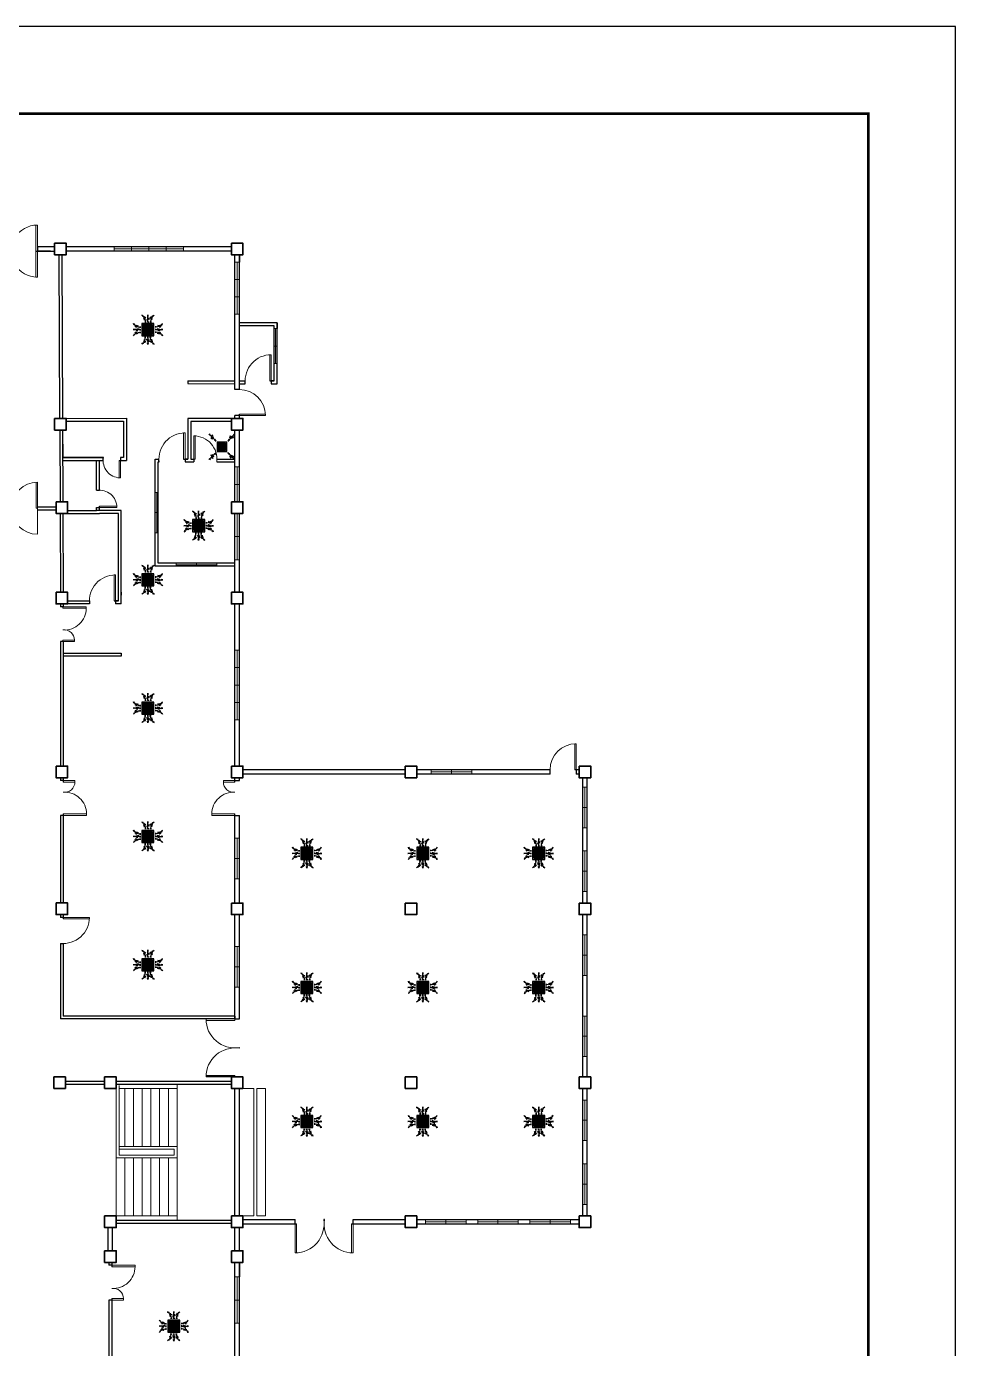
# Model space of a CAD drawing. Header units: millimetres. Extents: x 150 to 360, y 293 to 443.
# Drawn here: x 217.53 to 249.59, y 397.62 to 443.25 of the extents above; entities that cross this region are included whole.
import ezdxf

# ---------------------------------------------------------------- set-up
doc = ezdxf.new("R2010")
doc.units = ezdxf.units.MM
doc.header["$MEASUREMENT"] = 0
for name, color, linetype in [('.1', 1, 'Continuous'), ('AIR', 7, 'Continuous'), ('template', 7, 'Continuous')]:
    doc.layers.add(name, color=color, linetype=linetype)

# ---------------------------------------------------------------- blocks, each defined once
blk = doc.blocks.new('GRILL-C-IN')
at = {"layer": 'AIR', "ltscale": 3}
for p, q in [((-0.623, 0.601), (-0.674, 0.651)), ((-0.601, 0.623), (-0.651, 0.674)), ((-0.637, 0.637), (-0.3, 0.3)), ((0.637, 0.637), (0.3, 0.3)), ((0.601, 0.623), (0.651, 0.674)), ((0.623, 0.601), (0.674, 0.651)), ((-0.623, -0.601), (-0.674, -0.651)), ((-0.601, -0.623), (-0.651, -0.674)), ((-0.637, -0.637), (-0.3, -0.3)), ((0.637, -0.637), (0.3, -0.3)), ((0.601, -0.623), (0.651, -0.674)), ((0.623, -0.601), (0.674, -0.651))]:
    blk.add_line(p, q, dxfattribs=at)
at = {"layer": 'AIR'}
for p, q in [((-0.188, 0.187), (0.187, -0.188)), ((0.187, 0.187), (-0.188, -0.188))]:
    blk.add_line(p, q, dxfattribs=at)
at = {"layer": 'AIR', "ltscale": 3}
for points in [[(-0.362, 0.393), (-0.393, 0.362), (-0.3, 0.3)], [(0.393, 0.362), (0.362, 0.393), (0.3, 0.3)], [(-0.362, -0.393), (-0.393, -0.362), (-0.3, -0.3)], [(0.393, -0.362), (0.362, -0.393), (0.3, -0.3)]]:
    blk.add_lwpolyline(points, close=True, dxfattribs=at)
at = {"layer": 'AIR'}
for points in [[(-0.25, -0.25), (0.25, -0.25), (0.25, 0.25), (-0.25, 0.25)], [(-0.188, -0.188), (0.187, -0.188), (0.187, 0.187), (-0.188, 0.187)], [(-0.125, -0.125), (0.125, -0.125), (0.125, 0.125), (-0.125, 0.125)], [(-0.062, -0.062), (0.062, -0.062), (0.062, 0.062), (-0.062, 0.062)]]:
    blk.add_lwpolyline(points, close=True, dxfattribs=at)
at = {"layer": 'AIR', "ltscale": 3}
for points in [[(-0.441, 0.441), (-0.512, 0.404), (-0.432, 0.514), (-0.568, 0.43), (-0.477, 0.6), (-0.561, 0.561)], [(0.441, 0.441), (0.404, 0.512), (0.514, 0.432), (0.43, 0.568), (0.6, 0.477), (0.561, 0.561)], [(-0.441, -0.441), (-0.512, -0.404), (-0.432, -0.514), (-0.568, -0.43), (-0.477, -0.6), (-0.561, -0.561)], [(0.441, -0.441), (0.404, -0.512), (0.514, -0.432), (0.43, -0.568), (0.6, -0.477), (0.561, -0.561)]]:
    blk.add_spline(points, degree=3, dxfattribs=at)
for points in [[(-0.3, 0.3), (-0.362, 0.393), (-0.393, 0.362)], [(0.3, 0.3), (0.393, 0.362), (0.362, 0.393)], [(-0.3, -0.3), (-0.362, -0.393), (-0.393, -0.362)], [(0.3, -0.3), (0.393, -0.362), (0.362, -0.393)]]:
    blk.add_solid(points, dxfattribs=at)
blk = doc.blocks.new('FCU-13000P (CASSETTE SPLIT)')
at = {"layer": 'AIR', "ltscale": 3}
for p, q in [((0, 0.523), (0, 1)), ((-0.523, 0), (-1, 0)), ((-0.558, 0.193), (-0.487, 0.193)), ((-0.558, 0.162), (-0.487, 0.162)), ((-0.558, 0.016), (-0.487, 0.016)), ((-0.193, 0.558), (-0.193, 0.487)), ((-0.162, 0.558), (-0.162, 0.487)), ((-0.016, 0.558), (-0.016, 0.487)), ((0.016, 0.558), (0.016, 0.487)), ((0.162, 0.558), (0.162, 0.487)), ((0.193, 0.558), (0.193, 0.487)), ((0.558, 0.193), (0.487, 0.193)), ((0.558, 0.162), (0.487, 0.162)), ((0.558, 0.016), (0.487, 0.016)), ((0.523, 0), (1, 0)), ((-0.558, -0.016), (-0.487, -0.016)), ((-0.558, -0.162), (-0.487, -0.162)), ((-0.558, -0.193), (-0.487, -0.193)), ((-0.193, -0.558), (-0.193, -0.487)), ((-0.162, -0.558), (-0.162, -0.487)), ((-0.016, -0.558), (-0.016, -0.487)), ((0, -0.523), (0, -1)), ((0.016, -0.558), (0.016, -0.487)), ((0.162, -0.558), (0.162, -0.487)), ((0.193, -0.558), (0.193, -0.487)), ((0.558, -0.016), (0.487, -0.016)), ((0.558, -0.162), (0.487, -0.162)), ((0.558, -0.193), (0.487, -0.193))]:
    blk.add_line(p, q, dxfattribs=at)
at = {"layer": 'AIR'}
for p, q in [((0.295, -0.295), (-0.295, 0.295)), ((0.295, 0.295), (-0.295, -0.295))]:
    blk.add_line(p, q, dxfattribs=at)
at = {"layer": 'AIR', "ltscale": 3}
for points in [[(-0.335, 0.895), (-0.311, 0.932), (-0.416, 0.973)], [(-0.022, 0.89), (0.022, 0.89), (0, 1)], [(0.335, 0.895), (0.311, 0.932), (0.416, 0.973)], [(-0.89, 0.022), (-0.89, -0.022), (-1, 0)], [(-0.895, 0.335), (-0.932, 0.311), (-0.973, 0.416)], [(0.89, 0.022), (0.89, -0.022), (1, 0)], [(0.895, 0.335), (0.932, 0.311), (0.973, 0.416)], [(-0.895, -0.335), (-0.932, -0.311), (-0.973, -0.416)], [(-0.022, -0.89), (0.022, -0.89), (0, -1)], [(0.895, -0.335), (0.932, -0.311), (0.973, -0.416)], [(-0.335, -0.895), (-0.311, -0.932), (-0.416, -0.973)], [(0.335, -0.895), (0.311, -0.932), (0.416, -0.973)]]:
    blk.add_lwpolyline(points, close=True, dxfattribs=at)
at = {"layer": 'AIR'}
for points in [[(-0.323, 0.914, -0.171809), (-0.178, 0.558), (-0.178, 0.522)], [(0.323, 0.914, 0.171809), (0.178, 0.558), (0.178, 0.522)], [(-0.914, 0.323, 0.171809), (-0.558, 0.178), (-0.522, 0.178)], [(0.914, 0.323, -0.171809), (0.558, 0.178), (0.522, 0.178)], [(-0.914, -0.323, -0.171809), (-0.558, -0.178), (-0.522, -0.178)], [(-0.323, -0.914, 0.171809), (-0.178, -0.558), (-0.178, -0.522)], [(0.323, -0.914, -0.171809), (0.178, -0.558), (0.178, -0.522)], [(0.914, -0.323, 0.171809), (0.558, -0.178), (0.522, -0.178)]]:
    blk.add_lwpolyline(points, format="xyb", dxfattribs=at)
for points in [[(-0.41, -0.41), (0.41, -0.41), (0.41, 0.41), (-0.41, 0.41)], [(-0.373, 0.31), (-0.348, 0.31), (-0.348, -0.31), (-0.373, -0.31)], [(-0.31, 0.372), (0.31, 0.372), (0.31, 0.348), (-0.31, 0.348)], [(-0.26, -0.26), (0.26, -0.26), (0.26, 0.26), (-0.26, 0.26)], [(-0.21, -0.21), (0.21, -0.21), (0.21, 0.21), (-0.21, 0.21)], [(-0.16, -0.16), (0.16, -0.16), (0.16, 0.16), (-0.16, 0.16)], [(-0.11, -0.11), (0.11, -0.11), (0.11, 0.11), (-0.11, 0.11)], [(-0.06, -0.06), (0.06, -0.06), (0.06, 0.06), (-0.06, 0.06)], [(0.372, 0.31), (0.348, 0.31), (0.348, -0.31), (0.372, -0.31)], [(-0.31, -0.373), (0.31, -0.373), (0.31, -0.348), (-0.31, -0.348)]]:
    blk.add_lwpolyline(points, close=True, dxfattribs=at)
blk.add_lwpolyline([(-0.26, -0.31), (0.26, -0.31, 0.414214), (0.31, -0.26), (0.31, 0.26, 0.414214), (0.26, 0.31), (-0.26, 0.31, 0.414214), (-0.31, 0.26), (-0.31, -0.26, 0.414214)], format="xyb", close=True, dxfattribs=at)
at = {"layer": 'AIR', "ltscale": 3}
for points in [[(-0.84, 0.268), (-0.852, 0.231), (-0.882, 0.134), (-0.704, 0.422), (-0.903, -0.005), (-0.645, 0.358), (-0.678, 0.239), (-0.69, 0.199)], [(-0.268, 0.84), (-0.231, 0.852), (-0.134, 0.882), (-0.422, 0.704), (0.005, 0.903), (-0.358, 0.645), (-0.239, 0.678), (-0.199, 0.69)], [(0.268, 0.84), (0.231, 0.852), (0.134, 0.882), (0.422, 0.704), (-0.005, 0.903), (0.358, 0.645), (0.239, 0.678), (0.199, 0.69)], [(0.84, 0.268), (0.852, 0.231), (0.882, 0.134), (0.704, 0.422), (0.903, -0.005), (0.645, 0.358), (0.678, 0.239), (0.69, 0.199)], [(-0.84, -0.268), (-0.852, -0.231), (-0.882, -0.134), (-0.704, -0.422), (-0.903, 0.005), (-0.645, -0.358), (-0.678, -0.239), (-0.69, -0.199)], [(-0.268, -0.84), (-0.231, -0.852), (-0.134, -0.882), (-0.422, -0.704), (0.005, -0.903), (-0.358, -0.645), (-0.239, -0.678), (-0.199, -0.69)], [(0.268, -0.84), (0.231, -0.852), (0.134, -0.882), (0.422, -0.704), (-0.005, -0.903), (0.358, -0.645), (0.239, -0.678), (0.199, -0.69)], [(0.84, -0.268), (0.852, -0.231), (0.882, -0.134), (0.704, -0.422), (0.903, 0.005), (0.645, -0.358), (0.678, -0.239), (0.69, -0.199)]]:
    blk.add_open_spline(points, degree=3, knots=[0.0032834, 0.0032834, 0.0032834, 0.0032834, 0.0712567, 0.1924075, 0.3347111, 0.5062145, 0.5813292, 0.5813292, 0.5813292, 0.5813292], dxfattribs=at)
for points in [[(-0.8, 0), (-0.776, -0.077), (-0.755, 0.058), (-0.718, -0.098), (-0.663, 0.087), (-0.631, 0)], [(0, 0.8), (0.077, 0.776), (-0.058, 0.755), (0.098, 0.718), (-0.087, 0.663), (0, 0.631)], [(0.8, 0), (0.776, -0.077), (0.755, 0.058), (0.718, -0.098), (0.663, 0.087), (0.631, 0)], [(0, -0.8), (0.077, -0.776), (-0.058, -0.755), (0.098, -0.718), (-0.087, -0.663), (0, -0.631)]]:
    blk.add_spline(points, degree=3, dxfattribs=at)
for points in [[(-0.416, 0.973), (-0.335, 0.895), (-0.311, 0.932)], [(0, 1), (-0.022, 0.89), (0.022, 0.89)], [(0.416, 0.973), (0.335, 0.895), (0.311, 0.932)], [(-1, 0), (-0.89, 0.022), (-0.89, -0.022)], [(-0.973, 0.416), (-0.895, 0.335), (-0.932, 0.311)], [(1, 0), (0.89, 0.022), (0.89, -0.022)], [(0.973, 0.416), (0.895, 0.335), (0.932, 0.311)], [(-0.973, -0.416), (-0.895, -0.335), (-0.932, -0.311)], [(0, -1), (-0.022, -0.89), (0.022, -0.89)], [(0.973, -0.416), (0.895, -0.335), (0.932, -0.311)], [(-0.416, -0.973), (-0.335, -0.895), (-0.311, -0.932)], [(0.416, -0.973), (0.335, -0.895), (0.311, -0.932)]]:
    blk.add_solid(points, dxfattribs=at)

msp = doc.modelspace()

# ---------------------------------------------------------------- linework, layer by layer
at = {"layer": '.1', "color": 0}
msp.add_line((249.594, 443.251), (150.318, 443.251), dxfattribs=at)
at = {"color": 8, "lineweight": 13}
for p, q in [((217.907, 436.396), (217.857, 436.396)), ((217.857, 436.396), (217.858, 435.496)), ((217.907, 435.496), (217.907, 436.396)), ((217.858, 435.496), (217.907, 435.496)), ((217.858, 434.595), (217.858, 435.495)), ((217.858, 435.495), (217.908, 435.495)), ((217.907, 435.545), (217.907, 435.446)), ((217.907, 435.446), (217.907, 434.596)), ((217.908, 435.495), (217.908, 434.595)), ((217.908, 434.595), (217.858, 434.595)), ((225.977, 431.92), (225.927, 431.92)), ((225.927, 431.92), (225.927, 431.02)), ((225.977, 431.02), (225.977, 431.92)), ((225.777, 429.87), (224.877, 429.87)), ((225.777, 429.82), (225.777, 429.87)), ((224.877, 429.82), (225.777, 429.82)), ((223.002, 429.22), (222.952, 429.22)), ((222.952, 429.22), (222.952, 428.32)), ((223.002, 428.32), (223.002, 429.22)), ((223.302, 428.32), (223.302, 429.12)), ((223.302, 429.12), (223.352, 429.12)), ((223.352, 429.12), (223.352, 428.32)), ((220.777, 428.27), (220.727, 428.27)), ((220.727, 427.67), (220.727, 428.27)), ((220.777, 428.27), (220.777, 427.67)), ((223.352, 428.32), (223.302, 428.32)), ((220.777, 427.67), (220.727, 427.67)), ((217.864, 426.621), (217.864, 427.521)), ((217.914, 427.521), (217.914, 426.621)), ((220.652, 426.695), (220.052, 426.695)), ((220.652, 426.645), (220.652, 426.695)), ((217.914, 426.621), (217.864, 426.621)), ((217.914, 426.571), (217.914, 426.671)), ((217.914, 426.621), (217.914, 425.721)), ((220.052, 426.645), (220.652, 426.645)), ((220.602, 424.32), (220.552, 424.32)), ((220.552, 424.32), (220.552, 423.42)), ((220.602, 423.42), (220.602, 424.32)), ((220.602, 423.42), (220.552, 423.42)), ((218.802, 422.422), (218.802, 422.42)), ((236.502, 418.495), (236.452, 418.495)), ((236.452, 418.495), (236.452, 417.595)), ((236.502, 417.595), (236.502, 418.495)), ((218.802, 412.497), (219.702, 412.497)), ((219.702, 412.447), (218.802, 412.447)), ((219.702, 412.497), (219.702, 412.447)), ((226.802, 401.92), (226.802, 400.92)), ((226.852, 400.92), (226.852, 401.92)), ((228.752, 400.92), (228.752, 401.92)), ((228.802, 401.92), (228.802, 400.92)), ((226.802, 400.92), (226.852, 400.92)), ((228.802, 400.92), (228.752, 400.92))]:
    msp.add_line(p, q, dxfattribs=at)
at = {"color": 8, "lineweight": 25}
for p, q in [((217.858, 435.495), (218.502, 435.495)), ((218.358, 435.645), (217.908, 435.645)), ((218.502, 435.645), (217.908, 435.645)), ((217.908, 435.645), (217.908, 435.495)), ((218.358, 435.495), (217.908, 435.495)), ((218.652, 435.37), (218.676, 429.72)), ((218.752, 435.371), (218.776, 429.72)), ((224.602, 435.645), (218.902, 435.645)), ((224.602, 435.495), (218.902, 435.495)), ((224.727, 430.72), (224.727, 435.37)), ((224.877, 430.72), (224.877, 435.37)), ((224.877, 435.37), (224.877, 435.12)), ((226.177, 433.02), (224.877, 433.02)), ((226.077, 432.92), (224.877, 432.92)), ((226.077, 431.02), (226.077, 432.92)), ((226.177, 430.92), (226.177, 433.02)), ((223.102, 431.02), (224.727, 431.02)), ((223.102, 431.02), (223.102, 430.921)), ((223.102, 430.921), (224.727, 430.92)), ((224.877, 431.02), (225.077, 431.02)), ((224.877, 430.92), (225.082, 430.92)), ((225.077, 430.92), (225.077, 431.02)), ((225.927, 431.02), (226.077, 431.02)), ((226.077, 431.02), (225.977, 431.02)), ((225.977, 431.02), (225.977, 430.92)), ((225.977, 430.92), (226.177, 430.92)), ((224.877, 430.72), (224.727, 430.72)), ((224.877, 429.72), (224.877, 429.87)), ((218.776, 429.72), (220.977, 429.729)), ((218.902, 429.621), (220.877, 429.629)), ((220.877, 429.629), (220.877, 428.37)), ((220.977, 429.729), (220.977, 428.27)), ((224.602, 429.72), (223.102, 429.72)), ((223.102, 429.72), (223.102, 428.32)), ((224.602, 429.62), (223.202, 429.62)), ((223.202, 429.62), (223.202, 428.32)), ((224.727, 429.72), (224.727, 429.82)), ((224.877, 429.82), (224.727, 429.82)), ((218.678, 429.32), (218.688, 426.845)), ((218.778, 429.32), (218.788, 426.845)), ((218.778, 429.32), (218.782, 428.37)), ((224.727, 426.845), (224.727, 429.32)), ((224.877, 426.845), (224.877, 429.32)), ((218.782, 428.37), (220.185, 428.37)), ((220.185, 428.37), (218.782, 428.37)), ((218.782, 428.27), (220.177, 428.27)), ((219.952, 427.245), (219.952, 428.27)), ((220.052, 427.245), (220.052, 428.27)), ((220.177, 428.27), (220.177, 428.37)), ((220.727, 428.27), (220.977, 428.27)), ((220.877, 428.37), (220.777, 428.37)), ((220.877, 428.37), (220.777, 428.37)), ((220.777, 428.37), (220.777, 428.27)), ((221.977, 424.62), (221.977, 428.32)), ((221.977, 428.32), (222.102, 428.32)), ((222.077, 424.72), (222.077, 428.22)), ((222.077, 428.22), (222.107, 428.22)), ((222.077, 428.22), (222.107, 428.22)), ((222.102, 428.22), (222.102, 428.32)), ((223.102, 428.32), (223.002, 428.32)), ((223.002, 428.32), (223.002, 428.22)), ((223.002, 428.22), (223.302, 428.22)), ((223.202, 428.32), (223.302, 428.32)), ((223.302, 428.32), (223.302, 428.22)), ((224.096, 428.22), (224.727, 428.22)), ((224.102, 428.32), (224.727, 428.32)), ((219.952, 427.245), (220.052, 427.245)), ((220.052, 426.545), (220.052, 426.695)), ((217.914, 426.671), (218.552, 426.671)), ((217.914, 426.571), (218.552, 426.571)), ((218.69, 426.445), (218.702, 423.72)), ((218.79, 426.445), (218.791, 426.295)), ((218.79, 426.445), (218.802, 423.721)), ((218.952, 426.545), (219.952, 426.545)), ((218.952, 426.445), (220.052, 426.445)), ((219.952, 426.545), (219.952, 426.645)), ((219.952, 426.545), (219.952, 426.645)), ((219.952, 426.645), (220.052, 426.645)), ((220.052, 426.545), (219.952, 426.545)), ((220.802, 426.545), (220.052, 426.545)), ((220.702, 426.445), (220.052, 426.445)), ((220.702, 423.42), (220.702, 426.445)), ((220.802, 423.32), (220.802, 426.545)), ((224.727, 423.72), (224.727, 426.445)), ((224.877, 423.72), (224.877, 426.445)), ((224.727, 424.62), (221.977, 424.62)), ((224.727, 424.72), (222.077, 424.72)), ((224.727, 423.72), (224.727, 424.67)), ((218.702, 423.32), (218.702, 423.22)), ((218.802, 423.22), (218.702, 423.22)), ((218.802, 423.32), (218.802, 423.22)), ((218.952, 423.42), (219.702, 423.42)), ((219.707, 423.32), (218.952, 423.32)), ((219.702, 423.42), (219.702, 423.32)), ((220.702, 423.42), (220.602, 423.42)), ((220.602, 423.42), (220.602, 423.32)), ((220.802, 423.32), (220.602, 423.32)), ((224.727, 417.72), (224.727, 423.32)), ((224.727, 423.17), (224.727, 423.32)), ((224.877, 417.72), (224.877, 423.32)), ((224.877, 423.22), (224.877, 423.32)), ((218.702, 422.02), (218.702, 417.72)), ((218.802, 422.02), (218.702, 422.02)), ((218.802, 422.02), (218.802, 417.72)), ((218.802, 421.621), (220.802, 421.621)), ((220.802, 421.521), (218.802, 421.521)), ((220.802, 421.621), (220.802, 421.521)), ((230.602, 417.595), (225.002, 417.595)), ((235.602, 417.595), (231.002, 417.595)), ((235.602, 417.445), (235.602, 417.595)), ((236.602, 417.595), (236.502, 417.595)), ((236.502, 417.595), (236.502, 417.445)), ((218.702, 417.32), (218.702, 417.22)), ((218.802, 417.22), (218.702, 417.22)), ((218.802, 417.32), (218.802, 417.17)), ((218.802, 417.32), (218.802, 417.22)), ((224.727, 417.17), (224.727, 417.32)), ((224.727, 417.22), (224.877, 417.22)), ((224.877, 417.22), (224.877, 417.32)), ((230.602, 417.445), (225.002, 417.445)), ((235.602, 417.445), (231.002, 417.445)), ((236.602, 417.445), (236.502, 417.445)), ((236.727, 412.995), (236.727, 417.32)), ((236.877, 412.995), (236.877, 417.32)), ((218.702, 416.02), (218.702, 412.997)), ((218.802, 416.02), (218.702, 416.02)), ((218.802, 416.07), (218.802, 412.997)), ((224.727, 412.995), (224.727, 416.07)), ((224.727, 416.02), (224.877, 416.02)), ((224.877, 412.995), (224.877, 416.02)), ((218.702, 412.597), (218.702, 412.497)), ((218.802, 412.597), (218.802, 412.497)), ((224.727, 408.995), (224.727, 412.595)), ((224.877, 408.995), (224.877, 412.595)), ((236.727, 406.995), (236.727, 412.595)), ((236.877, 406.995), (236.877, 412.595)), ((218.802, 412.497), (218.702, 412.497)), ((218.702, 411.602), (218.702, 408.995)), ((218.702, 411.597), (218.802, 411.597)), ((218.802, 411.597), (218.802, 409.095)), ((224.727, 409.095), (218.802, 409.095)), ((224.727, 408.995), (218.802, 408.995)), ((224.727, 408.995), (224.877, 408.995)), ((218.877, 406.845), (220.227, 406.845)), ((218.877, 406.745), (220.227, 406.745)), ((220.627, 406.845), (224.602, 406.845)), ((220.627, 406.745), (224.602, 406.745)), ((224.727, 402.195), (224.727, 406.595)), ((224.877, 402.195), (224.877, 406.595)), ((236.727, 402.195), (236.727, 406.595)), ((236.877, 402.195), (236.877, 406.595)), ((220.627, 402.045), (224.602, 402.045)), ((225.002, 402.07), (226.802, 402.07)), ((226.802, 401.92), (226.802, 402.07)), ((228.802, 402.07), (230.602, 402.07)), ((228.802, 401.92), (228.802, 402.07)), ((231.002, 402.07), (236.602, 402.07)), ((220.352, 400.993), (220.352, 401.795)), ((220.502, 400.993), (220.502, 401.795)), ((220.627, 401.945), (224.602, 401.945)), ((224.727, 400.993), (224.727, 401.795)), ((224.877, 400.993), (224.877, 401.795)), ((225.002, 401.92), (226.852, 401.92)), ((228.752, 401.92), (230.602, 401.92)), ((231.002, 401.92), (236.602, 401.92)), ((220.377, 400.593), (220.377, 400.493)), ((220.477, 400.493), (220.377, 400.493)), ((220.477, 400.593), (220.477, 400.443)), ((220.477, 400.593), (220.477, 400.493)), ((224.727, 394.993), (224.727, 400.593)), ((224.877, 394.993), (224.877, 400.593)), ((224.877, 400.593), (224.877, 400.093)), ((220.477, 399.343), (220.477, 394.993)), ((220.377, 399.293), (220.377, 394.993)), ((220.477, 399.293), (220.377, 399.293))]:
    msp.add_line(p, q, dxfattribs=at)
at = {"color": 8, "lineweight": 9}
for p, q in [((221.752, 435.645), (220.552, 435.645)), ((220.552, 435.645), (220.552, 435.495)), ((222.952, 435.57), (220.552, 435.57)), ((221.152, 435.645), (221.152, 435.495)), ((221.752, 435.645), (221.752, 435.495)), ((221.752, 435.495), (222.952, 435.495)), ((222.352, 435.495), (222.352, 435.645)), ((222.952, 435.495), (222.952, 435.645)), ((224.877, 435.12), (224.727, 435.12)), ((224.727, 435.12), (224.727, 434.52)), ((224.802, 433.32), (224.802, 435.12)), ((224.727, 434.52), (224.877, 434.52)), ((224.877, 434.52), (224.877, 433.92)), ((224.877, 433.92), (224.727, 433.92)), ((224.727, 433.92), (224.727, 433.32)), ((224.727, 433.32), (224.877, 433.32)), ((226.177, 432.82), (226.077, 432.82)), ((226.077, 432.82), (226.077, 431.62)), ((226.127, 432.82), (226.127, 431.62)), ((226.077, 432.22), (226.177, 432.22)), ((226.077, 431.62), (226.177, 431.62)), ((224.467, 429.62), (223.967, 429.62)), ((224.877, 428.045), (224.727, 428.045)), ((224.802, 428.045), (224.802, 426.845)), ((224.877, 426.845), (224.877, 428.045)), ((221.977, 426.47), (221.977, 427.17)), ((221.977, 427.17), (222.077, 427.17)), ((222.027, 427.17), (222.027, 425.77)), ((222.077, 427.17), (222.077, 425.77)), ((224.877, 427.445), (224.727, 427.445)), ((221.977, 426.47), (222.077, 426.47)), ((224.802, 426.445), (224.802, 424.845)), ((224.877, 426.445), (224.877, 424.845)), ((222.077, 425.77), (221.977, 425.77)), ((224.877, 425.645), (224.727, 425.645)), ((222.702, 424.62), (222.702, 424.72)), ((224.102, 424.67), (222.702, 424.67)), ((224.102, 424.62), (222.702, 424.62)), ((223.402, 424.72), (224.102, 424.72)), ((223.402, 424.72), (223.402, 424.62)), ((224.102, 424.72), (224.102, 424.62)), ((224.877, 424.845), (224.727, 424.845)), ((224.727, 420.52), (224.727, 421.72)), ((224.727, 421.72), (224.877, 421.72)), ((224.802, 421.72), (224.802, 419.32)), ((224.727, 421.12), (224.877, 421.12)), ((224.877, 420.52), (224.727, 420.52)), ((224.877, 420.52), (224.877, 419.32)), ((224.877, 419.92), (224.727, 419.92)), ((224.877, 419.32), (224.727, 419.32)), ((231.502, 417.595), (231.502, 417.445)), ((232.202, 417.445), (232.202, 417.595)), ((232.902, 417.445), (232.902, 417.595)), ((231.502, 417.52), (232.902, 417.52)), ((231.502, 417.445), (232.902, 417.445)), ((236.877, 416.995), (236.727, 416.995)), ((236.802, 415.595), (236.802, 416.995)), ((236.727, 416.295), (236.877, 416.295)), ((236.727, 415.595), (236.877, 415.595)), ((224.877, 415.233), (224.727, 415.233)), ((224.802, 413.833), (224.802, 415.233)), ((224.727, 414.533), (224.877, 414.533)), ((224.877, 414.495), (224.877, 414.195)), ((236.717, 414.495), (236.717, 414.195)), ((236.727, 414.795), (236.877, 414.795)), ((236.802, 414.795), (236.802, 413.395)), ((224.877, 414.095), (224.877, 413.395)), ((236.717, 414.095), (236.717, 413.395)), ((236.727, 414.095), (236.877, 414.095)), ((224.727, 413.833), (224.877, 413.833)), ((224.877, 413.295), (224.877, 412.995)), ((236.877, 413.395), (236.727, 413.395)), ((224.877, 412.595), (224.877, 412.295)), ((224.877, 412.195), (224.877, 411.495)), ((236.877, 411.895), (236.727, 411.895)), ((236.802, 410.495), (236.802, 411.895)), ((224.877, 411.495), (224.727, 411.495)), ((224.802, 410.095), (224.802, 411.495)), ((224.877, 411.395), (224.877, 411.095)), ((236.717, 411.395), (236.717, 411.095)), ((236.727, 411.195), (236.877, 411.195)), ((224.727, 410.795), (224.877, 410.795)), ((224.877, 410.695), (224.877, 410.395)), ((224.877, 410.295), (224.877, 409.595)), ((236.727, 410.495), (236.877, 410.495)), ((224.727, 410.095), (224.877, 410.095)), ((224.877, 409.495), (224.877, 409.195)), ((236.727, 409.095), (236.877, 409.095)), ((236.802, 409.095), (236.802, 407.695)), ((236.727, 408.395), (236.877, 408.395)), ((236.877, 407.695), (236.727, 407.695)), ((220.727, 406.595), (220.727, 406.695)), ((222.727, 406.72), (222.727, 406.595)), ((220.627, 404.195), (220.627, 406.595)), ((220.727, 404.295), (220.727, 406.595)), ((222.727, 406.595), (220.727, 406.595)), ((220.927, 406.595), (220.927, 404.595)), ((221.227, 406.595), (221.227, 404.595)), ((221.527, 406.595), (221.527, 404.595)), ((221.827, 406.595), (221.827, 404.595)), ((222.127, 406.595), (222.127, 404.595)), ((222.427, 406.595), (222.427, 404.595)), ((222.727, 406.595), (222.727, 404.595)), ((225.377, 406.595), (225.002, 406.595)), ((225.377, 402.195), (225.377, 406.595)), ((225.477, 402.195), (225.477, 406.595)), ((225.477, 406.595), (225.777, 406.595)), ((225.777, 406.595), (225.777, 402.195)), ((236.877, 406.195), (236.727, 406.195)), ((236.802, 404.795), (236.802, 406.195)), ((236.727, 405.495), (236.877, 405.495)), ((236.727, 404.795), (236.877, 404.795)), ((222.427, 404.595), (220.727, 404.595)), ((222.427, 404.495), (220.727, 404.495)), ((222.427, 404.595), (222.727, 404.595)), ((222.427, 404.495), (222.627, 404.495)), ((222.627, 404.295), (222.627, 404.495)), ((222.727, 404.495), (222.727, 404.595)), ((222.727, 404.295), (222.727, 404.495)), ((222.427, 404.195), (220.627, 404.195)), ((220.627, 404.195), (220.627, 402.195)), ((222.427, 404.295), (220.727, 404.295)), ((220.927, 404.195), (220.927, 402.195)), ((221.227, 404.195), (221.227, 402.195)), ((221.527, 404.195), (221.527, 402.195)), ((221.827, 404.195), (221.827, 402.195)), ((222.127, 404.195), (222.127, 402.195)), ((222.427, 404.295), (222.627, 404.295)), ((222.427, 404.195), (222.427, 402.195)), ((222.427, 404.195), (222.727, 404.195)), ((222.727, 404.195), (222.727, 404.295)), ((222.727, 404.195), (222.727, 402.195)), ((236.727, 403.995), (236.877, 403.995)), ((236.802, 403.995), (236.802, 402.595)), ((236.727, 403.295), (236.877, 403.295)), ((236.877, 402.595), (236.727, 402.595)), ((222.727, 402.195), (220.627, 402.195)), ((222.727, 402.07), (222.727, 402.195)), ((224.877, 402.195), (225.377, 402.195)), ((225.777, 402.195), (225.477, 402.195)), ((231.302, 401.92), (231.302, 402.07)), ((232.002, 402.07), (232.002, 401.92)), ((232.702, 402.07), (232.702, 401.92)), ((232.702, 402.07), (233.102, 402.07)), ((233.102, 401.92), (233.102, 402.07)), ((233.802, 402.07), (233.802, 401.92)), ((234.502, 402.07), (234.502, 401.92)), ((234.902, 401.92), (234.902, 402.07)), ((235.602, 402.07), (235.602, 401.92)), ((236.302, 402.07), (236.302, 401.92)), ((232.702, 401.995), (231.302, 401.995)), ((234.502, 401.995), (233.102, 401.995)), ((236.302, 401.995), (234.902, 401.995)), ((224.877, 400.093), (224.727, 400.093)), ((224.727, 400.093), (224.727, 399.293)), ((224.802, 398.493), (224.802, 400.093)), ((224.727, 399.293), (224.877, 399.293)), ((224.877, 399.293), (224.877, 398.493)), ((224.877, 398.493), (224.727, 398.493))]:
    msp.add_line(p, q, dxfattribs=at)
at = {"color": 8, "lineweight": -2}
for p, q in [((226.177, 433.02), (226.177, 432.82)), ((225.082, 430.92), (225.077, 430.92)), ((220.877, 429.729), (220.877, 429.729)), ((222.107, 428.22), (222.102, 428.22)), ((222.952, 428.32), (223.102, 428.32)), ((219.952, 427.387), (219.952, 427.395)), ((218.69, 426.445), (218.691, 426.345)), ((220.802, 423.721), (220.802, 423.621)), ((220.552, 423.42), (220.702, 423.42)), ((236.602, 417.595), (236.452, 417.595)), ((236.717, 413.295), (236.717, 412.995)), ((218.802, 412.597), (218.802, 412.447)), ((218.702, 411.602), (218.702, 411.597)), ((218.802, 408.995), (218.702, 408.995)), ((224.727, 408.995), (223.727, 408.995)), ((224.727, 409.095), (224.727, 408.995)), ((224.727, 406.995), (223.727, 406.995)), ((227.791, 402.07), (227.813, 402.07)), ((227.813, 402.07), (227.791, 402.07))]:
    msp.add_line(p, q, dxfattribs=at)
at = {"color": 8, "lineweight": 35}
for points in [[(218.502, 435.77), (218.902, 435.77), (218.902, 435.37), (218.502, 435.37)], [(224.602, 435.77), (225.002, 435.77), (225.002, 435.37), (224.602, 435.37)], [(218.502, 429.72), (218.902, 429.72), (218.902, 429.32), (218.502, 429.32)], [(224.602, 429.72), (225.002, 429.72), (225.002, 429.32), (224.602, 429.32)], [(218.552, 426.845), (218.952, 426.845), (218.952, 426.445), (218.552, 426.445)], [(224.602, 426.845), (225.002, 426.845), (225.002, 426.445), (224.602, 426.445)], [(218.552, 423.72), (218.952, 423.72), (218.952, 423.32), (218.552, 423.32)], [(224.602, 423.72), (225.002, 423.72), (225.002, 423.32), (224.602, 423.32)], [(218.552, 417.72), (218.952, 417.72), (218.952, 417.32), (218.552, 417.32)], [(224.602, 417.72), (225.002, 417.72), (225.002, 417.32), (224.602, 417.32)], [(230.602, 417.72), (231.002, 417.72), (231.002, 417.32), (230.602, 417.32)], [(236.602, 417.72), (237.002, 417.72), (237.002, 417.32), (236.602, 417.32)], [(218.552, 412.997), (218.952, 412.997), (218.952, 412.597), (218.552, 412.597)], [(224.602, 412.995), (225.002, 412.995), (225.002, 412.595), (224.602, 412.595)], [(230.597, 412.995), (230.997, 412.995), (230.997, 412.595), (230.597, 412.595)], [(236.602, 412.995), (237.002, 412.995), (237.002, 412.595), (236.602, 412.595)], [(218.477, 406.995), (218.877, 406.995), (218.877, 406.595), (218.477, 406.595)], [(220.227, 406.995), (220.627, 406.995), (220.627, 406.595), (220.227, 406.595)], [(224.602, 406.995), (225.002, 406.995), (225.002, 406.595), (224.602, 406.595)], [(230.602, 406.995), (231.002, 406.995), (231.002, 406.595), (230.602, 406.595)], [(236.602, 406.995), (237.002, 406.995), (237.002, 406.595), (236.602, 406.595)], [(220.227, 402.195), (220.627, 402.195), (220.627, 401.795), (220.227, 401.795)], [(224.602, 402.195), (225.002, 402.195), (225.002, 401.795), (224.602, 401.795)], [(230.602, 402.195), (231.002, 402.195), (231.002, 401.795), (230.602, 401.795)], [(236.602, 402.195), (237.002, 402.195), (237.002, 401.795), (236.602, 401.795)], [(220.227, 400.993), (220.627, 400.993), (220.627, 400.593), (220.227, 400.593)], [(224.602, 400.993), (225.002, 400.993), (225.002, 400.593), (224.602, 400.593)]]:
    msp.add_lwpolyline(points, close=True, dxfattribs=at)
at = {"color": 8, "lineweight": 9}
for points in [[(220.552, 435.645), (222.952, 435.645), (222.952, 435.495), (220.552, 435.495)], [(224.727, 435.12), (224.877, 435.12), (224.877, 433.32), (224.727, 433.32)], [(226.077, 432.82), (226.177, 432.82), (226.177, 431.62), (226.077, 431.62)], [(224.727, 428.045), (224.877, 428.045), (224.877, 426.845), (224.727, 426.845)], [(221.977, 427.17), (222.077, 427.17), (222.077, 425.77), (221.977, 425.77)], [(224.727, 426.445), (224.877, 426.445), (224.877, 424.845), (224.727, 424.845)], [(222.702, 424.72), (224.102, 424.72), (224.102, 424.62), (222.702, 424.62)], [(224.727, 421.72), (224.877, 421.72), (224.877, 419.32), (224.727, 419.32)], [(231.502, 417.595), (232.902, 417.595), (232.902, 417.445), (231.502, 417.445)], [(236.727, 416.995), (236.877, 416.995), (236.877, 415.595), (236.727, 415.595)], [(224.727, 415.233), (224.877, 415.233), (224.877, 413.833), (224.727, 413.833)], [(236.727, 414.795), (236.877, 414.795), (236.877, 413.395), (236.727, 413.395)], [(236.717, 411.895), (236.877, 411.895), (236.877, 410.495), (236.717, 410.495)], [(224.727, 411.495), (224.877, 411.495), (224.877, 410.095), (224.727, 410.095)], [(236.727, 409.095), (236.877, 409.095), (236.877, 407.695), (236.727, 407.695)], [(236.727, 406.195), (236.877, 406.195), (236.877, 404.795), (236.727, 404.795)], [(236.727, 403.995), (236.877, 403.995), (236.877, 402.595), (236.727, 402.595)], [(231.302, 402.07), (232.702, 402.07), (232.702, 401.92), (231.302, 401.92)], [(233.102, 402.07), (234.502, 402.07), (234.502, 401.92), (233.102, 401.92)], [(234.902, 402.07), (236.302, 402.07), (236.302, 401.92), (234.902, 401.92)], [(224.727, 400.093), (224.877, 400.093), (224.877, 398.493), (224.727, 398.493)]]:
    msp.add_lwpolyline(points, close=True, dxfattribs=at)
at = {"color": 8, "lineweight": 13, "ltscale": 0.03}
for points in [[(218.791, 423.17), (218.791, 423.22), (219.591, 423.22), (219.591, 423.17)], [(218.791, 422.02), (218.791, 422.07), (219.191, 422.07), (219.191, 422.02)], [(218.802, 417.22), (218.802, 417.17), (219.202, 417.17), (219.202, 417.22)], [(224.727, 417.22), (224.727, 417.17), (224.327, 417.17), (224.327, 417.22)], [(218.802, 416.07), (218.802, 416.02), (219.602, 416.02), (219.602, 416.07)], [(224.727, 416.07), (224.727, 416.02), (223.927, 416.02), (223.927, 416.07)], [(220.477, 400.443), (220.477, 400.493), (221.277, 400.493), (221.277, 400.443)], [(220.477, 399.293), (220.477, 399.343), (220.877, 399.343), (220.877, 399.293)]]:
    msp.add_lwpolyline(points, close=True, dxfattribs=at)
at = {"color": 8, "lineweight": 13}
msp.add_lwpolyline([(224.727, 406.995), (224.727, 407.045), (223.727, 407.045), (223.727, 406.995, -0.459034), (224.877, 407.983), (224.877, 408.006), (224.877, 407.983), (224.877, 408.006, -0.459034), (223.727, 408.995), (223.727, 408.945), (224.727, 408.945), (224.727, 408.995)], format="xyb", dxfattribs=at)
for centre, radius, start, end in [((217.907, 435.496), 0.9, 90, 270.0009), ((225.977, 431.02), 0.9, 90, 186.3794), ((224.877, 429.82), 0.9, 0, 90), ((223.002, 428.32), 0.9, 90, 186.3794), ((223.302, 428.32), 0.8, 352.8192, 90), ((220.777, 428.27), 0.601, 170.4143, 267.6141), ((217.914, 426.621), 0.9, 90, 270), ((220.052, 426.645), 0.6, 0, 99.5941), ((220.602, 423.42), 0.9, 90, 186.3794), ((236.502, 417.595), 0.9, 90, 180), ((218.802, 412.497), 0.9, 263.6206, 0), ((226.802, 401.92), 1, 270, 8.6269), ((228.802, 401.92), 1, 171.3731, 270)]:
    msp.add_arc(centre, radius, start, end, dxfattribs=at)
at = {"color": 8, "lineweight": 13, "ltscale": 0.03}
for centre, radius, start, end in [((218.839, 423.17), 0.752, 266.3048, 0), ((218.837, 422.07), 0.353, 0, 97.6281), ((218.849, 417.17), 0.353, 262.3719, 0), ((224.68, 417.17), 0.353, 180, 277.6281), ((218.85, 416.07), 0.752, 0, 93.6952), ((224.678, 416.07), 0.752, 86.3048, 180), ((220.525, 400.443), 0.752, 266.3048, 0), ((220.524, 399.343), 0.353, 0, 97.6281)]:
    msp.add_arc(centre, radius, start, end, dxfattribs=at)
at = {"layer": 'template'}
msp.add_line((249.594, 372.855), (249.594, 443.251), dxfattribs=at)
at = {"layer": 'template', "linetype": 'Continuous', "const_width": 0.0853}
msp.add_lwpolyline([(156.335, 375.863), (246.586, 375.863), (246.586, 440.242), (156.335, 440.242)], close=True, dxfattribs=at)

# ---------------------------------------------------------------- block references
at = {"layer": 'AIR'}
for name, p, xscale, yscale, zscale in [('FCU-13000P (CASSETTE SPLIT)', (221.722, 432.785), 0.5113536813550488, 0.5113536813550488, 0.5113536813550488), ('GRILL-C-IN', (224.276, 428.741), 0.6658363358532475, 0.6658363358532475, 0.6658363358532475), ('FCU-13000P (CASSETTE SPLIT)', (223.472, 426.018), 0.5113536813550488, 0.5113536813550488, 0.5113536813550488), ('FCU-13000P (CASSETTE SPLIT)', (221.722, 424.152), 0.5113536813550488, 0.5113536813550488, 0.5113536813550488), ('FCU-13000P (CASSETTE SPLIT)', (221.722, 419.723), 0.5113536813550488, 0.5113536813550488, 0.5113536813550488), ('FCU-13000P (CASSETTE SPLIT)', (221.722, 415.293), 0.5113536813550488, 0.5113536813550488, 0.5113536813550488), ('FCU-13000P (CASSETTE SPLIT)', (227.208, 414.71), 0.5113536813550488, 0.5113536813550488, 0.5113536813550488), ('FCU-13000P (CASSETTE SPLIT)', (231.208, 414.71), 0.5113536813550488, 0.5113536813550488, 0.5113536813550488), ('FCU-13000P (CASSETTE SPLIT)', (235.208, 414.71), 0.5113536813550488, 0.5113536813550488, 0.5113536813550488), ('FCU-13000P (CASSETTE SPLIT)', (221.722, 410.864), 0.5113536813550488, 0.5113536813550488, 0.5113536813550488), ('FCU-13000P (CASSETTE SPLIT)', (227.208, 410.081), 0.5113536813550488, 0.5113536813550488, 0.5113536813550488), ('FCU-13000P (CASSETTE SPLIT)', (231.208, 410.081), 0.5113536813550488, 0.5113536813550488, 0.5113536813550488), ('FCU-13000P (CASSETTE SPLIT)', (235.208, 410.081), 0.5113536813550488, 0.5113536813550488, 0.5113536813550488), ('FCU-13000P (CASSETTE SPLIT)', (227.208, 405.452), 0.5113536813550488, 0.5113536813550488, 0.5113536813550488), ('FCU-13000P (CASSETTE SPLIT)', (231.208, 405.452), 0.5113536813550488, 0.5113536813550488, 0.5113536813550488), ('FCU-13000P (CASSETTE SPLIT)', (235.208, 405.452), 0.5113536813550488, 0.5113536813550488, 0.5113536813550488), ('FCU-13000P (CASSETTE SPLIT)', (222.616, 398.389), 0.5113536813550488, 0.5113536813550488, 0.5113536813550488)]:
    msp.add_blockref(name, p, dxfattribs=dict(at, xscale=xscale, yscale=yscale, zscale=zscale))

doc.saveas('drawing.dxf')
